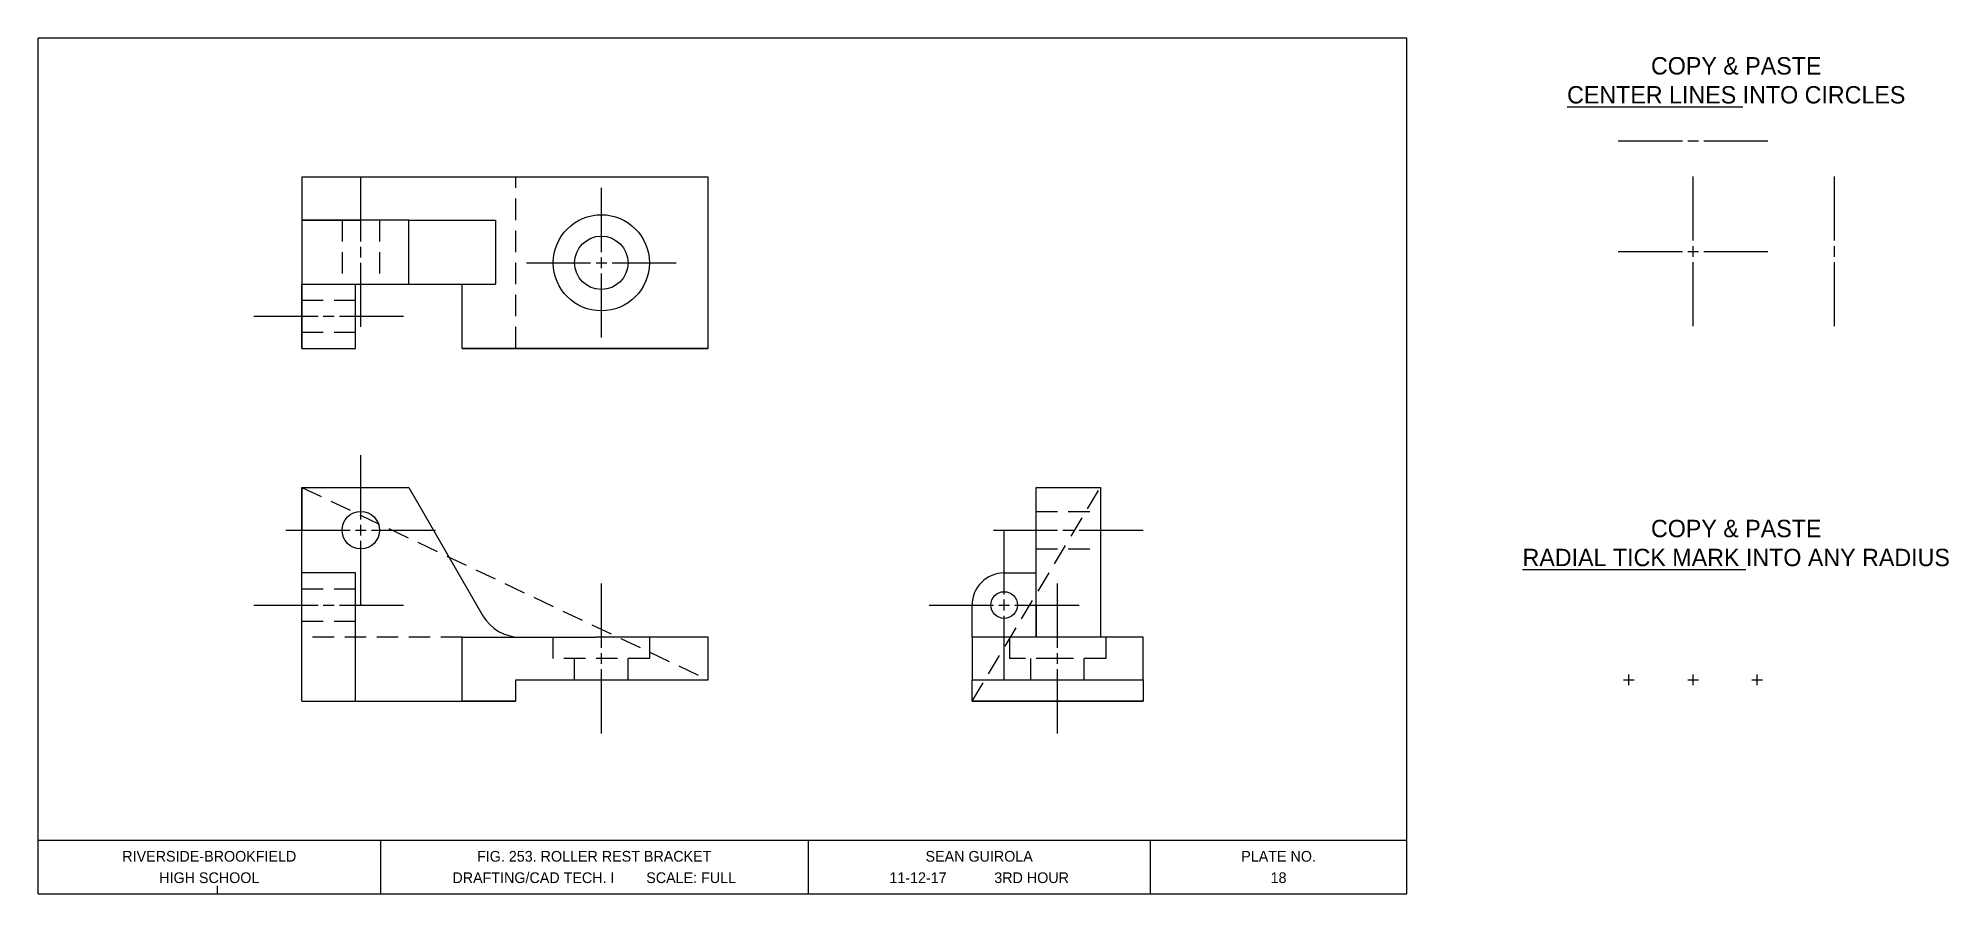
# Model space of a CAD drawing. Header units: inches. Extents: x 0 to 22.3, y 0 to 10.
import ezdxf
from ezdxf.enums import TextEntityAlignment as Align

# ---------------------------------------------------------------- set-up
doc = ezdxf.new("R2010")
doc.units = ezdxf.units.IN
doc.header["$MEASUREMENT"] = 0
doc.linetypes.add('HIDDEN', pattern=[0.375, 0.25, -0.125])
for name, color, linetype in [('Boarder Line', 7, 'Continuous'), ('Center Lines', 1, 'Continuous'), ('Hidden Lines', 5, 'HIDDEN'), ('Title Block', 6, 'Continuous')]:
    doc.layers.add(name, color=color, linetype=linetype)

msp = doc.modelspace()

# ---------------------------------------------------------------- linework, layer by layer
for p, q in [((0, 0), (0, 10)), ((7.833, 8.375), (3.083, 8.375)), ((3.083, 8.375), (3.083, 6.375)), ((7.833, 8.375), (6.583, 8.375)), ((7.833, 6.375), (7.833, 8.375)), ((4.333, 7.875), (3.083, 7.875)), ((3.083, 7.875), (3.771, 7.875)), ((4.333, 7.125), (4.333, 7.875)), ((4.333, 7.875), (5.344, 7.875)), ((5.344, 7.875), (5.344, 7.125)), ((3.083, 6.375), (3.083, 7.125)), ((3.083, 7.125), (4.333, 7.125)), ((3.708, 6.375), (3.708, 7.125)), ((4.333, 7.125), (5.344, 7.125)), ((4.958, 6.375), (4.958, 7.125)), ((3.083, 6.375), (3.708, 6.375)), ((3.083, 6.375), (3.708, 6.375)), ((7.833, 6.375), (4.958, 6.375)), ((4.958, 6.375), (7.833, 6.375)), ((3.083, 2.25), (3.083, 4.75)), ((3.083, 4.75), (4.333, 4.75)), ((3.083, 4.75), (3.083, 4.25)), ((3.083, 4.75), (3.771, 4.75)), ((4.333, 4.75), (5.199, 3.25)), ((11.667, 4.75), (12.417, 4.75)), ((11.667, 3), (11.667, 4.75)), ((12.417, 4.75), (12.417, 3)), ((3.083, 3.375), (3.083, 3.75)), ((3.708, 3.75), (3.083, 3.75)), ((3.708, 3.375), (3.708, 3.75)), ((11.292, 3.75), (11.667, 3.75)), ((3.083, 2.25), (3.083, 3.375)), ((3.708, 2.25), (3.708, 3.375)), ((10.917, 3), (10.917, 3.375)), ((11.667, 3.375), (11.667, 3)), ((4.958, 2.25), (4.958, 3)), ((4.958, 3), (5.632, 3)), ((5.632, 3), (6.52, 3)), ((7.833, 3), (6.52, 3)), ((7.833, 2.5), (7.833, 3)), ((12.917, 3), (10.917, 3)), ((10.917, 3), (10.917, 2.5)), ((12.917, 2.5), (12.917, 3)), ((5.583, 2.25), (5.583, 2.5)), ((5.583, 2.5), (7.833, 2.5)), ((10.917, 2.25), (10.917, 2.5)), ((10.917, 2.5), (12.917, 2.5)), ((12.917, 2.5), (12.917, 2.25)), ((3.083, 2.25), (5.583, 2.25)), ((3.083, 2.25), (3.708, 2.25)), ((3.083, 2.25), (3.708, 2.25)), ((5.583, 2.25), (4.958, 2.25)), ((10.917, 2.25), (12.917, 2.25)), ((12.917, 2.25), (10.917, 2.25)), ((2.097, 0), (2.097, 0.094))]:
    msp.add_line(p, q)
for centre, radius in [((6.583, 7.375), 0.562), ((6.583, 7.375), 0.312), ((3.771, 4.25), 0.219), ((11.292, 3.375), 0.156)]:
    msp.add_circle(centre, radius)
for centre, radius, start, end in [((11.292, 3.375), 0.375, 90, 180), ((5.632, 3.5), 0.5, 210, 270)]:
    msp.add_arc(centre, radius, start, end)
at = {"layer": 'Boarder Line'}
for p, q in [((16, 10), (0, 10)), ((16, 0), (16, 10)), ((0, 0.625), (16, 0.625)), ((4, 0.625), (4, 0)), ((9, 0.625), (9, 0)), ((13, 0.625), (13, 0)), ((0, 0), (16, 0))]:
    msp.add_line(p, q, dxfattribs=at)
at = {"layer": 'Center Lines'}
for p, q in [((18.47, 8.802), (19.22, 8.802)), ((19.283, 8.802), (19.408, 8.802)), ((19.47, 8.802), (20.22, 8.802)), ((3.771, 7.625), (3.771, 8.375)), ((19.345, 7.634), (19.345, 8.384)), ((20.997, 7.634), (20.997, 8.384)), ((6.583, 7.5), (6.583, 8.25)), ((3.771, 7.438), (3.771, 7.563)), ((3.771, 6.625), (3.771, 7.375)), ((5.708, 7.375), (6.458, 7.375)), ((6.521, 7.375), (6.646, 7.375)), ((6.583, 7.313), (6.583, 7.438)), ((6.708, 7.375), (7.458, 7.375)), ((18.47, 7.509), (19.22, 7.509)), ((19.283, 7.509), (19.408, 7.509)), ((19.345, 7.446), (19.345, 7.571)), ((19.345, 6.634), (19.345, 7.384)), ((19.47, 7.509), (20.22, 7.509)), ((20.997, 7.446), (20.997, 7.571)), ((20.997, 6.634), (20.997, 7.384)), ((6.583, 6.5), (6.583, 7.25)), ((2.521, 6.75), (3.271, 6.75)), ((3.333, 6.75), (3.458, 6.75)), ((3.521, 6.75), (4.271, 6.75)), ((3.771, 4.375), (3.771, 5.125)), ((2.896, 4.25), (3.646, 4.25)), ((3.708, 4.25), (3.833, 4.25)), ((3.771, 4.188), (3.771, 4.312)), ((3.896, 4.25), (4.646, 4.25)), ((11.167, 4.25), (11.917, 4.25)), ((11.292, 3.5), (11.292, 4.25)), ((11.979, 4.25), (12.104, 4.25)), ((12.167, 4.25), (12.917, 4.25)), ((3.771, 3.375), (3.771, 4.125)), ((6.583, 2.875), (6.583, 3.625)), ((11.917, 2.875), (11.917, 3.625)), ((2.521, 3.375), (3.271, 3.375)), ((3.333, 3.375), (3.458, 3.375)), ((3.521, 3.375), (4.271, 3.375)), ((10.417, 3.375), (11.167, 3.375)), ((11.229, 3.375), (11.354, 3.375)), ((11.292, 3.313), (11.292, 3.438)), ((11.417, 3.375), (12.167, 3.375)), ((11.292, 2.5), (11.292, 3.25)), ((6.583, 2.688), (6.583, 2.812)), ((11.917, 2.688), (11.917, 2.812)), ((6.583, 1.875), (6.583, 2.625)), ((11.917, 1.875), (11.917, 2.625)), ((18.533, 2.501), (18.658, 2.501)), ((18.595, 2.439), (18.595, 2.564)), ((19.283, 2.501), (19.408, 2.501)), ((19.345, 2.439), (19.345, 2.564)), ((20.033, 2.501), (20.158, 2.501)), ((20.095, 2.439), (20.095, 2.564))]:
    msp.add_line(p, q, dxfattribs=at)
at = {"layer": 'Hidden Lines'}
for p, q in [((5.583, 6.375), (5.583, 8.375)), ((3.552, 7.875), (3.552, 7.125)), ((3.99, 7.875), (3.99, 7.125)), ((3.083, 6.938), (3.708, 6.938)), ((3.083, 6.563), (3.708, 6.563)), ((3.083, 4.75), (7.833, 2.5)), ((10.917, 2.25), (12.417, 4.75)), ((11.667, 4.469), (12.417, 4.469)), ((11.667, 4.031), (12.417, 4.031)), ((3.083, 3.563), (3.708, 3.563)), ((3.083, 3.188), (3.708, 3.188)), ((4.958, 3), (3.083, 3)), ((6.021, 2.75), (6.021, 3)), ((7.146, 3), (7.146, 2.75)), ((11.354, 3), (11.354, 2.75)), ((12.479, 3), (12.479, 2.75)), ((7.146, 2.75), (6.021, 2.75)), ((6.271, 2.5), (6.271, 2.75)), ((6.896, 2.5), (6.896, 2.75)), ((11.917, 2.75), (11.354, 2.75)), ((11.604, 2.5), (11.604, 2.75)), ((12.479, 2.75), (11.917, 2.75)), ((12.229, 2.5), (12.229, 2.75))]:
    msp.add_line(p, q, dxfattribs=at)

# ---------------------------------------------------------------- texts
msp.add_text('XX', height=0.00125).set_placement((3.998, 0.624), align=Align.MIDDLE_CENTER)
at = {"layer": 'Center Lines', "char_height": 0.20313, "attachment_point": 1}
for s, insert in [('\\pxqc;COPY & PASTE \\P{\\LCENTER LINES} INTO CIRCLES', (17.323, 9.779)), ('\\pxqc;COPY & PASTE \\P{\\LRADIAL TICK MARK} INTO ANY RADIUS', (17.323, 4.371))]:
    msp.add_mtext_dynamic_manual_height_columns(s, width=5.0539, gutter_width=0.625, heights=[0], dxfattribs=dict(at, insert=insert))
at = {"layer": 'Title Block'}
for s, height, p in [('RIVERSIDE-BROOKFIELD', 0.125, (2, 0.438)), ('FIG. 253. ROLLER REST BRACKET', 0.125, (6.5, 0.438)), ('SEAN GUIROLA', 0.125, (11, 0.438)), ('PLATE NO.', 0.125, (14.5, 0.438)), ('HIGH SCHOOL', 0.125, (2, 0.188)), ('DRAFTING/CAD TECH. I        SCALE: FULL', 0.125, (6.5, 0.188)), ('11-12-17            3RD HOUR', 0.125, (11, 0.188)), ('18', 0.125, (14.5, 0.188)), ('007', 0.0000781, (1.771, 0.187))]:
    msp.add_text(s, height=height, dxfattribs=at).set_placement(p, align=Align.MIDDLE_CENTER)

doc.saveas('drawing.dxf')
